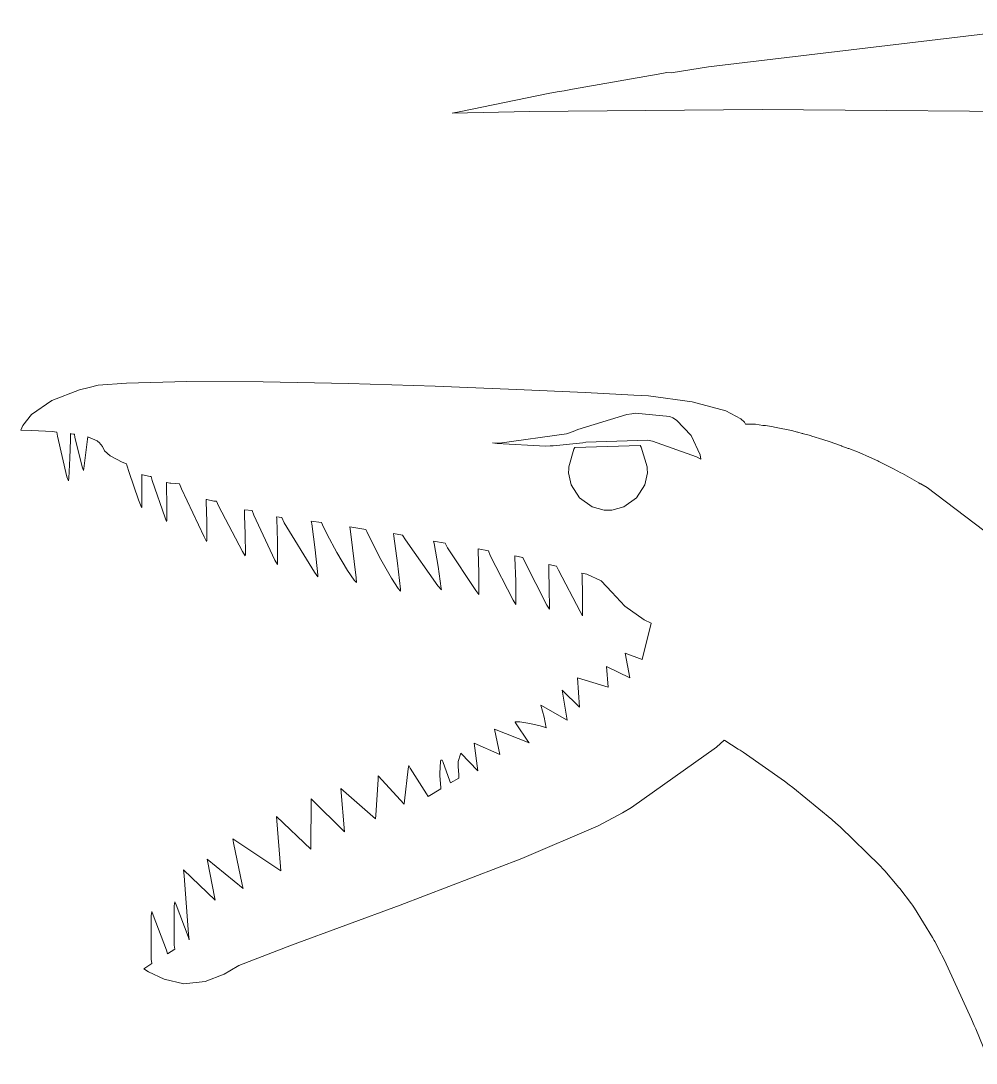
# Model space of a CAD drawing. Header units: millimetres. Extents: x -103 to 107, y -32 to 116.
# Drawn here: x -103.46 to -78.88, y 0.18 to 27 of the extents above; entities that cross this region are included whole.
import ezdxf

# ---------------------------------------------------------------- set-up
doc = ezdxf.new("R2010")
doc.units = ezdxf.units.MM
doc.header["$MEASUREMENT"] = 0
doc.layers.add('Layer 1', color=7, linetype='Continuous')

msp = doc.modelspace()

# ---------------------------------------------------------------- linework, layer by layer
at = {"layer": 'Layer 1', "lineweight": 9}
for points in [[(-75.8316, 27.0037), (-75.8316, 27.0037), (-85.7631, 25.8226), (-85.7631, 25.8226)], [(-85.7631, 25.8226), (-85.7631, 25.8226), (-86.725, 25.6656), (-86.725, 25.6656)], [(-87.0612, 25.6353), (-87.0612, 25.6353), (-89.2661, 25.2465), (-89.2661, 25.2465)], [(-86.838, 25.6712), (-86.838, 25.6712), (-87.0612, 25.6353), (-87.0612, 25.6353)], [(-86.725, 25.6656), (-86.725, 25.6656), (-86.838, 25.6712), (-86.838, 25.6712)], [(-89.2661, 25.2465), (-89.2661, 25.2465), (-89.4838, 25.2052), (-89.4838, 25.2052)], [(-89.889, 25.1308), (-89.889, 25.1308), (-92.1393, 24.6746), (-92.1393, 24.6746)], [(-89.6616, 25.1735), (-89.6616, 25.1735), (-89.889, 25.1308), (-89.889, 25.1308)], [(-89.4838, 25.2052), (-89.4838, 25.2052), (-89.6616, 25.1735), (-89.6616, 25.1735)], [(-90.3685, 24.6694), (-90.3685, 24.6694), (-84.3878, 24.723), (-84.3878, 24.723)], [(-84.3878, 24.723), (-84.3878, 24.723), (-75.8523, 24.657), (-75.8523, 24.657)], [(-92.1393, 24.6746), (-92.1393, 24.6746), (-92.3598, 24.6267), (-92.3598, 24.6267)], [(-92.3598, 24.6267), (-92.3598, 24.6267), (-90.3685, 24.6694), (-90.3685, 24.6694)]]:
    msp.add_open_spline(points, degree=3, dxfattribs=at)
at = {"layer": 'Layer 1', "color": 1, "lineweight": 9}
for points in [[(-100.7465, 17.6769), (-100.7465, 17.6769), (-99.1907, 17.721), (-99.1907, 17.721)], [(-99.1907, 17.721), (-99.1907, 17.721), (-97.2256, 17.7143), (-97.2256, 17.7143)], [(-97.2256, 17.7143), (-97.2256, 17.7143), (-95.0332, 17.6702), (-95.0332, 17.6702)], [(-102.662, 17.2321), (-102.662, 17.2321), (-101.9537, 17.509), (-101.9537, 17.509)], [(-101.9537, 17.509), (-101.9537, 17.509), (-101.7084, 17.5669), (-101.7084, 17.5669)], [(-101.7084, 17.5669), (-101.7084, 17.5669), (-101.4755, 17.6233), (-101.4755, 17.6233)], [(-101.4755, 17.6233), (-101.4755, 17.6233), (-100.7465, 17.6769), (-100.7465, 17.6769)], [(-95.0332, 17.6702), (-95.0332, 17.6702), (-92.7994, 17.6), (-92.7994, 17.6)], [(-92.7994, 17.6), (-92.7994, 17.6), (-90.7075, 17.5186), (-90.7075, 17.5186)], [(-90.7075, 17.5186), (-90.7075, 17.5186), (-88.9423, 17.4388), (-88.9423, 17.4388)], [(-88.9423, 17.4388), (-88.9423, 17.4388), (-87.9997, 17.3905), (-87.9997, 17.3905)], [(-103.1898, 16.8737), (-103.1898, 16.8737), (-102.662, 17.2321), (-102.662, 17.2321)], [(-87.9997, 17.3905), (-87.9997, 17.3905), (-87.6855, 17.3711), (-87.6855, 17.3711)], [(-87.6855, 17.3711), (-87.6855, 17.3711), (-87.3093, 17.3506), (-87.3093, 17.3506)], [(-87.3093, 17.3506), (-87.3093, 17.3506), (-86.1834, 17.2018), (-86.1834, 17.2018)], [(-86.1834, 17.2018), (-86.1834, 17.2018), (-85.3221, 16.9689), (-85.3221, 16.9689)], [(-87.6496, 16.9082), (-87.6496, 16.9082), (-87.7378, 16.8874), (-87.7378, 16.8874)], [(-86.7636, 16.8215), (-86.7636, 16.8215), (-87.6496, 16.9082), (-87.6496, 16.9082)], [(-85.3221, 16.9689), (-85.3221, 16.9689), (-84.9322, 16.7636), (-84.9322, 16.7636)], [(-103.4158, 16.5883), (-103.4158, 16.5883), (-103.1898, 16.8737), (-103.1898, 16.8737)], [(-87.8688, 16.868), (-87.8688, 16.868), (-89.131, 16.4863), (-89.131, 16.4863)], [(-87.7378, 16.8874), (-87.7378, 16.8874), (-87.8688, 16.868), (-87.8688, 16.868)], [(-86.6795, 16.7841), (-86.6795, 16.7841), (-86.7636, 16.8215), (-86.7636, 16.8215)], [(-86.5858, 16.7248), (-86.5858, 16.7248), (-86.6795, 16.7841), (-86.6795, 16.7841)], [(-86.211, 16.3308), (-86.211, 16.3308), (-86.5858, 16.7248), (-86.5858, 16.7248)], [(-84.9322, 16.7636), (-84.9322, 16.7636), (-84.8384, 16.6754), (-84.8384, 16.6754)], [(-84.8384, 16.6754), (-84.8384, 16.6754), (-84.8384, 16.6754), (-84.8384, 16.6754)], [(-84.8384, 16.6754), (-84.8384, 16.6754), (-84.8136, 16.6257), (-84.8136, 16.6257)], [(-103.4626, 16.4712), (-103.4626, 16.4712), (-103.4158, 16.5883), (-103.4158, 16.5883)], [(-103.1788, 16.463), (-103.1788, 16.463), (-103.4626, 16.4712), (-103.4626, 16.4712)], [(-103.4626, 16.4712), (-103.4626, 16.4712), (-103.4626, 16.4712), (-103.4626, 16.4712)], [(-103.4626, 16.4712), (-103.4626, 16.4712), (-103.4626, 16.4712), (-103.4626, 16.4712)], [(-102.6537, 16.4313), (-102.6537, 16.4313), (-103.1788, 16.463), (-103.1788, 16.463)], [(-102.5338, 16.4204), (-102.5338, 16.4204), (-102.6537, 16.4313), (-102.6537, 16.4313)], [(-102.5228, 16.3128), (-102.5228, 16.3128), (-102.5338, 16.4204), (-102.5338, 16.4204)], [(-102.1756, 16.3763), (-102.1756, 16.3763), (-102.1838, 16.3791), (-102.1838, 16.3791)], [(-102.1838, 16.3791), (-102.1838, 16.3791), (-102.1838, 16.2217), (-102.1838, 16.2217)], [(-102.1053, 16.3639), (-102.1053, 16.3639), (-102.1756, 16.3763), (-102.1756, 16.3763)], [(-89.4177, 16.372), (-89.4177, 16.372), (-91.1485, 16.135), (-91.1485, 16.135)], [(-89.2509, 16.4299), (-89.2509, 16.4299), (-89.4177, 16.372), (-89.4177, 16.372)], [(-89.131, 16.4863), (-89.131, 16.4863), (-89.2509, 16.4299), (-89.2509, 16.4299)], [(-84.8136, 16.6257), (-84.8136, 16.6257), (-84.6235, 16.6257), (-84.6235, 16.6257)], [(-84.6235, 16.6257), (-84.6235, 16.6257), (-84.5546, 16.6257), (-84.5546, 16.6257)], [(-84.5546, 16.6257), (-84.5546, 16.6257), (-84.3699, 16.5925), (-84.3699, 16.5925)], [(-84.3699, 16.5925), (-84.3699, 16.5925), (-84.3437, 16.5883), (-84.3437, 16.5883)], [(-84.3437, 16.5883), (-84.3437, 16.5883), (-84.2955, 16.5883), (-84.2955, 16.5883)], [(-84.2955, 16.5883), (-84.2955, 16.5883), (-84.1453, 16.5622), (-84.1453, 16.5622)], [(-84.1453, 16.5622), (-84.1453, 16.5622), (-84.0226, 16.5403), (-84.0226, 16.5403)], [(-84.0226, 16.5403), (-84.0226, 16.5403), (-83.6313, 16.456), (-83.6313, 16.456)], [(-83.6313, 16.456), (-83.6313, 16.456), (-83.4756, 16.4161), (-83.4756, 16.4161)], [(-83.4756, 16.4161), (-83.4756, 16.4161), (-83.4645, 16.4147), (-83.4645, 16.4147)], [(-83.4645, 16.4147), (-83.4645, 16.4147), (-83.3515, 16.3858), (-83.3515, 16.3858)], [(-83.3515, 16.3858), (-83.3515, 16.3858), (-83.3405, 16.3819), (-83.3405, 16.3819)], [(-83.3405, 16.3819), (-83.3405, 16.3819), (-83.3226, 16.3777), (-83.3226, 16.3777)], [(-83.3226, 16.3777), (-83.3226, 16.3777), (-83.1407, 16.3279), (-83.1407, 16.3279)], [(-102.2762, 15.2682), (-102.2762, 15.2682), (-102.5228, 16.3128), (-102.5228, 16.3128)], [(-102.1838, 16.2217), (-102.1838, 16.2217), (-102.199, 15.7504), (-102.199, 15.7504)], [(-102.0777, 16.3639), (-102.0777, 16.3639), (-102.1053, 16.3639), (-102.1053, 16.3639)], [(-102.0708, 16.2838), (-102.0708, 16.2838), (-102.0777, 16.3639), (-102.0777, 16.3639)], [(-101.8793, 15.5024), (-101.8793, 15.5024), (-102.0708, 16.2838), (-102.0708, 16.2838)], [(-101.7511, 16.2344), (-101.7511, 16.2344), (-101.8407, 15.4834), (-101.8407, 15.4834)], [(-101.7429, 16.2948), (-101.7429, 16.2948), (-101.7511, 16.2344), (-101.7511, 16.2344)], [(-101.7194, 16.2895), (-101.7194, 16.2895), (-101.7429, 16.2948), (-101.7429, 16.2948)], [(-101.4989, 16.1914), (-101.4989, 16.1914), (-101.7194, 16.2895), (-101.7194, 16.2895)], [(-101.4783, 16.1776), (-101.4783, 16.1776), (-101.4989, 16.1914), (-101.4989, 16.1914)], [(-101.4452, 16.1515), (-101.4452, 16.1515), (-101.4783, 16.1776), (-101.4783, 16.1776)], [(-101.3639, 16.0482), (-101.3639, 16.0482), (-101.4452, 16.1515), (-101.4452, 16.1515)], [(-91.1485, 16.135), (-91.1485, 16.135), (-91.3235, 16.1462), (-91.3235, 16.1462)], [(-91.3235, 16.1462), (-91.3235, 16.1462), (-91.2009, 16.1268), (-91.2009, 16.1268)], [(-91.2009, 16.1268), (-91.2009, 16.1268), (-89.9606, 16.0581), (-89.9606, 16.0581)], [(-89.7608, 16.0648), (-89.7608, 16.0648), (-88.996, 16.1462), (-88.996, 16.1462)], [(-88.996, 16.1462), (-88.996, 16.1462), (-88.9202, 16.16), (-88.9202, 16.16)], [(-88.9202, 16.16), (-88.9202, 16.16), (-87.3272, 16.2094), (-87.3272, 16.2094)], [(-87.3272, 16.2094), (-87.3272, 16.2094), (-87.2087, 16.1875), (-87.2087, 16.1875)], [(-87.2087, 16.1875), (-87.2087, 16.1875), (-86.0704, 15.7836), (-86.0704, 15.7836)], [(-85.9836, 15.8362), (-85.9836, 15.8362), (-86.211, 16.3308), (-86.211, 16.3308)], [(-83.1407, 16.3279), (-83.1407, 16.3279), (-83.1214, 16.3212), (-83.1214, 16.3212)], [(-83.1214, 16.3212), (-83.1214, 16.3212), (-83.1035, 16.3156), (-83.1035, 16.3156)], [(-83.1035, 16.3156), (-83.1035, 16.3156), (-82.8238, 16.2302), (-82.8238, 16.2302)], [(-82.8238, 16.2302), (-82.8238, 16.2302), (-82.7962, 16.2207), (-82.7962, 16.2207)], [(-82.7962, 16.2207), (-82.7962, 16.2207), (-82.6612, 16.1752), (-82.6612, 16.1752)], [(-82.6612, 16.1752), (-82.6612, 16.1752), (-82.3456, 16.0662), (-82.3456, 16.0662)], [(-101.3115, 15.9381), (-101.3115, 15.9381), (-101.3639, 16.0482), (-101.3639, 16.0482)], [(-101.1599, 15.8058), (-101.1599, 15.8058), (-101.3115, 15.9381), (-101.3115, 15.9381)], [(-89.9606, 16.0581), (-89.9606, 16.0581), (-89.8366, 16.0619), (-89.8366, 16.0619)], [(-89.8366, 16.0619), (-89.8366, 16.0619), (-89.7608, 16.0648), (-89.7608, 16.0648)], [(-89.3612, 15.5232), (-89.3612, 15.5232), (-89.233, 15.9822), (-89.233, 15.9822)], [(-89.233, 15.9822), (-89.233, 15.9822), (-89.2068, 16.0235), (-89.2068, 16.0235)], [(-89.2068, 16.0235), (-89.2068, 16.0235), (-87.5284, 16.0743), (-87.5284, 16.0743)], [(-87.5284, 16.0743), (-87.5284, 16.0743), (-87.4981, 16.0316), (-87.4981, 16.0316)], [(-87.4981, 16.0316), (-87.4981, 16.0316), (-87.341, 15.5275), (-87.341, 15.5275)], [(-85.9629, 15.7257), (-85.9629, 15.7257), (-85.9836, 15.8362), (-85.9836, 15.8362)], [(-82.3456, 16.0662), (-82.3456, 16.0662), (-82.3304, 16.0605), (-82.3304, 16.0605)], [(-82.3304, 16.0605), (-82.3304, 16.0605), (-82.172, 16.0002), (-82.172, 16.0002)], [(-82.172, 16.0002), (-82.172, 16.0002), (-82.1554, 15.9931), (-82.1554, 15.9931)], [(-82.1554, 15.9931), (-82.1554, 15.9931), (-81.8908, 15.8912), (-81.8908, 15.8912)], [(-81.8908, 15.8912), (-81.8908, 15.8912), (-81.6263, 15.7755), (-81.6263, 15.7755)], [(-102.199, 15.7504), (-102.199, 15.7504), (-102.2293, 15.2297), (-102.2293, 15.2297)], [(-100.854, 15.6474), (-100.854, 15.6474), (-101.1599, 15.8058), (-101.1599, 15.8058)], [(-100.7479, 15.6019), (-100.7479, 15.6019), (-100.854, 15.6474), (-100.854, 15.6474)], [(-100.7341, 15.5659), (-100.7341, 15.5659), (-100.7479, 15.6019), (-100.7479, 15.6019)], [(-100.6721, 15.3814), (-100.6721, 15.3814), (-100.7341, 15.5659), (-100.7341, 15.5659)], [(-86.0704, 15.7836), (-86.0704, 15.7836), (-85.9629, 15.7257), (-85.9629, 15.7257)], [(-81.6263, 15.7755), (-81.6263, 15.7755), (-81.4113, 15.6774), (-81.4113, 15.6774)], [(-81.4113, 15.6774), (-81.4113, 15.6774), (-81.3782, 15.6622), (-81.3782, 15.6622)], [(-81.3782, 15.6622), (-81.3782, 15.6622), (-81.0392, 15.4915), (-81.0392, 15.4915)], [(-101.8476, 15.4269), (-101.8476, 15.4269), (-101.8793, 15.5024), (-101.8793, 15.5024)], [(-101.8407, 15.4834), (-101.8407, 15.4834), (-101.8476, 15.4269), (-101.8476, 15.4269)], [(-100.555, 15.0244), (-100.555, 15.0244), (-100.6721, 15.3814), (-100.6721, 15.3814)], [(-100.3304, 15.3222), (-100.3304, 15.3222), (-100.3483, 15.326), (-100.3483, 15.326)], [(-100.3483, 15.326), (-100.3483, 15.326), (-100.3483, 15.216), (-100.3483, 15.216)], [(-100.1333, 15.2766), (-100.1333, 15.2766), (-100.3304, 15.3222), (-100.3304, 15.3222)], [(-89.3653, 15.373), (-89.3653, 15.373), (-89.3598, 15.4735), (-89.3598, 15.4735)], [(-89.2964, 15.0643), (-89.2964, 15.0643), (-89.3653, 15.373), (-89.3653, 15.373)], [(-89.3598, 15.4735), (-89.3598, 15.4735), (-89.3612, 15.5232), (-89.3612, 15.5232)], [(-87.3368, 15.373), (-87.3368, 15.373), (-87.4057, 15.0643), (-87.4057, 15.0643)], [(-87.341, 15.5275), (-87.341, 15.5275), (-87.341, 15.4735), (-87.341, 15.4735)], [(-87.341, 15.4735), (-87.341, 15.4735), (-87.3368, 15.373), (-87.3368, 15.373)], [(-81.0392, 15.4915), (-81.0392, 15.4915), (-81.002, 15.4721), (-81.002, 15.4721)], [(-81.002, 15.4721), (-81.002, 15.4721), (-80.8118, 15.373), (-80.8118, 15.373)], [(-80.8118, 15.373), (-80.8118, 15.373), (-80.7705, 15.3511), (-80.7705, 15.3511)], [(-80.7705, 15.3511), (-80.7705, 15.3511), (-80.3571, 15.114), (-80.3571, 15.114)], [(-102.2376, 15.1676), (-102.2376, 15.1676), (-102.2762, 15.2682), (-102.2762, 15.2682)], [(-102.2293, 15.2297), (-102.2293, 15.2297), (-102.2376, 15.1676), (-102.2376, 15.1676)], [(-100.4351, 14.6773), (-100.4351, 14.6773), (-100.555, 15.0244), (-100.555, 15.0244)], [(-100.3483, 15.216), (-100.3483, 15.216), (-100.3483, 14.8812), (-100.3483, 14.8812)], [(-100.1126, 15.2724), (-100.1126, 15.2724), (-100.1333, 15.2766), (-100.1333, 15.2766)], [(-100.0851, 15.1747), (-100.0851, 15.1747), (-100.1126, 15.2724), (-100.1126, 15.2724)], [(-99.7502, 14.2113), (-99.7502, 14.2113), (-100.0851, 15.1747), (-100.0851, 15.1747)], [(-99.702, 15.1193), (-99.702, 15.1193), (-99.7102, 15.1193), (-99.7102, 15.1193)], [(-99.7102, 15.1193), (-99.7102, 15.1193), (-99.7102, 14.987), (-99.7102, 14.987)], [(-99.6317, 15.1041), (-99.6317, 15.1041), (-99.702, 15.1193), (-99.702, 15.1193)], [(-99.6041, 15.1041), (-99.6041, 15.1041), (-99.6317, 15.1041), (-99.6317, 15.1041)], [(-99.3768, 15.0879), (-99.3768, 15.0879), (-99.6041, 15.1041), (-99.6041, 15.1041)], [(-99.3258, 14.9609), (-99.3258, 14.9609), (-99.3768, 15.0879), (-99.3768, 15.0879)], [(-89.0842, 14.7267), (-89.0842, 14.7267), (-89.2964, 15.0643), (-89.2964, 15.0643)], [(-87.4057, 15.0643), (-87.4057, 15.0643), (-87.6193, 14.7267), (-87.6193, 14.7267)], [(-80.3571, 15.114), (-80.3571, 15.114), (-80.3143, 15.0879), (-80.3143, 15.0879)], [(-80.3143, 15.0879), (-80.3143, 15.0879), (-80.2978, 15.0879), (-80.2978, 15.0879)], [(-80.2978, 15.0879), (-80.2978, 15.0879), (-80.1421, 14.9927), (-80.1421, 14.9927)], [(-100.3483, 14.8812), (-100.3483, 14.8812), (-100.3483, 14.5806), (-100.3483, 14.5806)], [(-99.7102, 14.987), (-99.7102, 14.987), (-99.7047, 14.5891), (-99.7047, 14.5891)], [(-98.747, 13.722), (-98.747, 13.722), (-99.3258, 14.9609), (-99.3258, 14.9609)], [(-80.1421, 14.9927), (-80.1421, 14.9927), (-78.68, 13.8888), (-78.68, 13.8888)], [(-100.3676, 14.5048), (-100.3676, 14.5048), (-100.4351, 14.6773), (-100.4351, 14.6773)], [(-100.3483, 14.4801), (-100.3483, 14.4801), (-100.3676, 14.5048), (-100.3676, 14.5048)], [(-100.3483, 14.5806), (-100.3483, 14.5806), (-100.3483, 14.4801), (-100.3483, 14.4801)], [(-99.7047, 14.5891), (-99.7047, 14.5891), (-99.7075, 14.1425), (-99.7075, 14.1425)], [(-98.6781, 14.6812), (-98.6781, 14.6812), (-98.6946, 14.6826), (-98.6946, 14.6826)], [(-98.6946, 14.6826), (-98.6946, 14.6826), (-98.6919, 14.6332), (-98.6919, 14.6332)], [(-98.6919, 14.6332), (-98.6919, 14.6332), (-98.6795, 14.1107), (-98.6795, 14.1107)], [(-98.4962, 14.6385), (-98.4962, 14.6385), (-98.6781, 14.6812), (-98.6781, 14.6812)], [(-98.43, 14.6385), (-98.43, 14.6385), (-98.4962, 14.6385), (-98.4962, 14.6385)], [(-98.3777, 14.5171), (-98.3777, 14.5171), (-98.43, 14.6385), (-98.43, 14.6385)], [(-97.7575, 13.3487), (-97.7575, 13.3487), (-98.3777, 14.5171), (-98.3777, 14.5171)], [(-88.7576, 14.4981), (-88.7576, 14.4981), (-89.0842, 14.7267), (-89.0842, 14.7267)], [(-88.453, 14.4127), (-88.453, 14.4127), (-88.7576, 14.4981), (-88.7576, 14.4981)], [(-87.9459, 14.4981), (-87.9459, 14.4981), (-88.2505, 14.4127), (-88.2505, 14.4127)], [(-87.6193, 14.7267), (-87.6193, 14.7267), (-87.9459, 14.4981), (-87.9459, 14.4981)], [(-97.5136, 14.4), (-97.5136, 14.4), (-97.7052, 14.4208), (-97.7052, 14.4208)], [(-97.7052, 14.4208), (-97.7052, 14.4208), (-97.7052, 14.2663), (-97.7052, 14.2663)], [(-97.7052, 14.2663), (-97.7052, 14.2663), (-97.6914, 13.7992), (-97.6914, 13.7992)], [(-97.4695, 14.2804), (-97.4695, 14.2804), (-97.5136, 14.4), (-97.5136, 14.4)], [(-96.9225, 13.1212), (-96.9225, 13.1212), (-97.4695, 14.2804), (-97.4695, 14.2804)], [(-96.7475, 14.2197), (-96.7475, 14.2197), (-96.8825, 14.2363), (-96.8825, 14.2363)], [(-96.8825, 14.2363), (-96.8825, 14.2363), (-96.8784, 14.1852), (-96.8784, 14.1852)], [(-96.6827, 14.086), (-96.6827, 14.086), (-96.7475, 14.2197), (-96.7475, 14.2197)], [(-88.3511, 14.4127), (-88.3511, 14.4127), (-88.453, 14.4127), (-88.453, 14.4127)], [(-88.2505, 14.4127), (-88.2505, 14.4127), (-88.3511, 14.4127), (-88.3511, 14.4127)], [(-99.7102, 14.1164), (-99.7102, 14.1164), (-99.7502, 14.2113), (-99.7502, 14.2113)], [(-99.7075, 14.1425), (-99.7075, 14.1425), (-99.7102, 14.1164), (-99.7102, 14.1164)], [(-98.6795, 14.1107), (-98.6795, 14.1107), (-98.6795, 13.6299), (-98.6795, 13.6299)], [(-96.8784, 14.1852), (-96.8784, 14.1852), (-96.8605, 13.5995), (-96.8605, 13.5995)], [(-95.9068, 12.8153), (-95.9068, 12.8153), (-96.6827, 14.086), (-96.6827, 14.086)], [(-95.7277, 14.0899), (-95.7277, 14.0899), (-95.9923, 14.1259), (-95.9923, 14.1259)], [(-95.9923, 14.1259), (-95.9923, 14.1259), (-95.9771, 14.0599), (-95.9771, 14.0599)], [(-95.9771, 14.0599), (-95.9771, 14.0599), (-95.8862, 13.3843), (-95.8862, 13.3843)], [(-95.7015, 14.0296), (-95.7015, 14.0296), (-95.7277, 14.0899), (-95.7277, 14.0899)], [(-95.5761, 13.7802), (-95.5761, 13.7802), (-95.7015, 14.0296), (-95.7015, 14.0296)], [(-94.5881, 13.9135), (-94.5881, 13.9135), (-95.0001, 13.977), (-95.0001, 13.977)], [(-95.0001, 13.977), (-95.0001, 13.977), (-94.9753, 13.8613), (-94.9753, 13.8613)], [(-98.6808, 13.601), (-98.6808, 13.601), (-98.747, 13.722), (-98.747, 13.722)], [(-97.6914, 13.7992), (-97.6914, 13.7992), (-97.6831, 13.2672), (-97.6831, 13.2672)], [(-95.3281, 13.317), (-95.3281, 13.317), (-95.5761, 13.7802), (-95.5761, 13.7802)], [(-94.9753, 13.8613), (-94.9753, 13.8613), (-94.8292, 12.6707), (-94.8292, 12.6707)], [(-94.5619, 13.8585), (-94.5619, 13.8585), (-94.5881, 13.9135), (-94.5881, 13.9135)], [(-94.4406, 13.6091), (-94.4406, 13.6091), (-94.5619, 13.8585), (-94.5619, 13.8585)], [(-93.6386, 13.7675), (-93.6386, 13.7675), (-93.8756, 13.8077), (-93.8756, 13.8077)], [(-93.8756, 13.8077), (-93.8756, 13.8077), (-93.8605, 13.7414), (-93.8605, 13.7414)], [(-93.8605, 13.7414), (-93.8605, 13.7414), (-93.7654, 13.0443), (-93.7654, 13.0443)], [(-93.5669, 13.6422), (-93.5669, 13.6422), (-93.6386, 13.7675), (-93.6386, 13.7675)], [(-98.6795, 13.6299), (-98.6795, 13.6299), (-98.6808, 13.601), (-98.6808, 13.601)], [(-96.8605, 13.5995), (-96.8605, 13.5995), (-96.8549, 13.0457), (-96.8549, 13.0457)], [(-94.1981, 13.1363), (-94.1981, 13.1363), (-94.4406, 13.6091), (-94.4406, 13.6091)], [(-92.7305, 12.4654), (-92.7305, 12.4654), (-93.5669, 13.6422), (-93.5669, 13.6422)], [(-92.5431, 13.5583), (-92.5431, 13.5583), (-92.8449, 13.6091), (-92.8449, 13.6091)], [(-92.8449, 13.6091), (-92.8449, 13.6091), (-92.8269, 13.554), (-92.8269, 13.554)], [(-92.8269, 13.554), (-92.8269, 13.554), (-92.7222, 12.9575), (-92.7222, 12.9575)], [(-92.4797, 13.4436), (-92.4797, 13.4436), (-92.5431, 13.5583), (-92.5431, 13.5583)], [(-91.7562, 12.3412), (-91.7562, 12.3412), (-92.4797, 13.4436), (-92.4797, 13.4436)], [(-97.6859, 13.2358), (-97.6859, 13.2358), (-97.7575, 13.3487), (-97.7575, 13.3487)], [(-97.6831, 13.2672), (-97.6831, 13.2672), (-97.6859, 13.2358), (-97.6859, 13.2358)], [(-95.8862, 13.3843), (-95.8862, 13.3843), (-95.8201, 12.7437), (-95.8201, 12.7437)], [(-95.0552, 12.8566), (-95.0552, 12.8566), (-95.3281, 13.317), (-95.3281, 13.317)], [(-91.431, 13.3625), (-91.431, 13.3625), (-91.6956, 13.4133), (-91.6956, 13.4133)], [(-91.6956, 13.4133), (-91.6956, 13.4133), (-91.6928, 13.3611), (-91.6928, 13.3611)], [(-91.6928, 13.3611), (-91.6928, 13.3611), (-91.6763, 12.7949), (-91.6763, 12.7949)], [(-91.3827, 13.2425), (-91.3827, 13.2425), (-91.431, 13.3625), (-91.431, 13.3625)], [(-90.7943, 12.0904), (-90.7943, 12.0904), (-91.3827, 13.2425), (-91.3827, 13.2425)], [(-90.5421, 13.1903), (-90.5421, 13.1903), (-90.7489, 13.2302), (-90.7489, 13.2302)], [(-90.7489, 13.2302), (-90.7489, 13.2302), (-90.7461, 13.179), (-90.7461, 13.179)], [(-90.7461, 13.179), (-90.7461, 13.179), (-90.7268, 12.5853), (-90.7268, 12.5853)], [(-90.4939, 13.0757), (-90.4939, 13.0757), (-90.5421, 13.1903), (-90.5421, 13.1903)], [(-96.8577, 13.0097), (-96.8577, 13.0097), (-96.9225, 13.1212), (-96.9225, 13.1212)], [(-96.8549, 13.0457), (-96.8549, 13.0457), (-96.8577, 13.0097), (-96.8577, 13.0097)], [(-93.9266, 12.6555), (-93.9266, 12.6555), (-94.1981, 13.1363), (-94.1981, 13.1363)], [(-93.7654, 13.0443), (-93.7654, 13.0443), (-93.6923, 12.3772), (-93.6923, 12.3772)], [(-92.7222, 12.9575), (-92.7222, 12.9575), (-92.6423, 12.3937), (-92.6423, 12.3937)], [(-89.9262, 11.9651), (-89.9262, 11.9651), (-90.4939, 13.0757), (-90.4939, 13.0757)], [(-89.6767, 12.9712), (-89.6767, 12.9712), (-89.8752, 13.0097), (-89.8752, 13.0097)], [(-89.8752, 13.0097), (-89.8752, 13.0097), (-89.8752, 12.858), (-89.8752, 12.858)], [(-89.6299, 12.8608), (-89.6299, 12.8608), (-89.6767, 12.9712), (-89.6767, 12.9712)], [(-95.8159, 12.6954), (-95.8159, 12.6954), (-95.9068, 12.8153), (-95.9068, 12.8153)], [(-95.8201, 12.7437), (-95.8201, 12.7437), (-95.8159, 12.6954), (-95.8159, 12.6954)], [(-94.8871, 12.61), (-94.8871, 12.61), (-95.0552, 12.8566), (-95.0552, 12.8566)], [(-94.8265, 12.5507), (-94.8265, 12.5507), (-94.8871, 12.61), (-94.8871, 12.61)], [(-94.8292, 12.6707), (-94.8292, 12.6707), (-94.8265, 12.5507), (-94.8265, 12.5507)], [(-93.7544, 12.3923), (-93.7544, 12.3923), (-93.9266, 12.6555), (-93.9266, 12.6555)], [(-91.6763, 12.7949), (-91.6763, 12.7949), (-91.6721, 12.2682), (-91.6721, 12.2682)], [(-89.8752, 12.858), (-89.8752, 12.858), (-89.8628, 12.4033), (-89.8628, 12.4033)], [(-89.0718, 11.7969), (-89.0718, 11.7969), (-89.6299, 12.8608), (-89.6299, 12.8608)], [(-88.8968, 12.7603), (-88.8968, 12.7603), (-89.0235, 12.7864), (-89.0235, 12.7864)], [(-89.0235, 12.7864), (-89.0235, 12.7864), (-89.0208, 12.737), (-89.0208, 12.737)], [(-89.0208, 12.737), (-89.0208, 12.737), (-89.0084, 12.2089), (-89.0084, 12.2089)], [(-88.5302, 12.592), (-88.5302, 12.592), (-88.8968, 12.7603), (-88.8968, 12.7603)], [(-93.6882, 12.326), (-93.6882, 12.326), (-93.7544, 12.3923), (-93.7544, 12.3923)], [(-93.6923, 12.3772), (-93.6923, 12.3772), (-93.6882, 12.326), (-93.6882, 12.326)], [(-92.6354, 12.3549), (-92.6354, 12.3549), (-92.7305, 12.4654), (-92.7305, 12.4654)], [(-92.6423, 12.3937), (-92.6423, 12.3937), (-92.6354, 12.3549), (-92.6354, 12.3549)], [(-91.6749, 12.2354), (-91.6749, 12.2354), (-91.7562, 12.3412), (-91.7562, 12.3412)], [(-90.7268, 12.5853), (-90.7268, 12.5853), (-90.7227, 12.0187), (-90.7227, 12.0187)], [(-89.8628, 12.4033), (-89.8628, 12.4033), (-89.8573, 11.8907), (-89.8573, 11.8907)], [(-88.2518, 12.3027), (-88.2518, 12.3027), (-88.5302, 12.592), (-88.5302, 12.592)], [(-91.6721, 12.2682), (-91.6721, 12.2682), (-91.6749, 12.2354), (-91.6749, 12.2354)], [(-90.7254, 11.9803), (-90.7254, 11.9803), (-90.7943, 12.0904), (-90.7943, 12.0904)], [(-89.0084, 12.2089), (-89.0084, 12.2089), (-89.0056, 11.7228), (-89.0056, 11.7228)], [(-87.9156, 11.9348), (-87.9156, 11.9348), (-88.2518, 12.3027), (-88.2518, 12.3027)], [(-90.7227, 12.0187), (-90.7227, 12.0187), (-90.7254, 11.9803), (-90.7254, 11.9803)], [(-89.86, 11.8575), (-89.86, 11.8575), (-89.9262, 11.9651), (-89.9262, 11.9651)], [(-89.8573, 11.8907), (-89.8573, 11.8907), (-89.86, 11.8575), (-89.86, 11.8575)], [(-87.4223, 11.5891), (-87.4223, 11.5891), (-87.9156, 11.9348), (-87.9156, 11.9348)], [(-89.0084, 11.6935), (-89.0084, 11.6935), (-89.0718, 11.7969), (-89.0718, 11.7969)], [(-89.0056, 11.7228), (-89.0056, 11.7228), (-89.0084, 11.6935), (-89.0084, 11.6935)], [(-87.2431, 11.5009), (-87.2431, 11.5009), (-87.4223, 11.5891), (-87.4223, 11.5891)], [(-87.4705, 10.5664), (-87.4705, 10.5664), (-87.2431, 11.5009), (-87.2431, 11.5009)], [(-87.7861, 10.0922), (-87.7861, 10.0922), (-87.9101, 10.7248), (-87.9101, 10.7248)], [(-87.9101, 10.7248), (-87.9101, 10.7248), (-87.4705, 10.5664), (-87.4705, 10.5664)], [(-88.3469, 9.8566), (-88.3469, 9.8566), (-88.3938, 10.3857), (-88.3938, 10.3857)], [(-88.3938, 10.3857), (-88.3938, 10.3857), (-87.7861, 10.0922), (-87.7861, 10.0922)], [(-89.0842, 9.3387), (-89.0842, 9.3387), (-89.1407, 10.095), (-89.1407, 10.095)], [(-89.1407, 10.095), (-89.1407, 10.095), (-88.3469, 9.8566), (-88.3469, 9.8566)], [(-89.3997, 9.0025), (-89.3997, 9.0025), (-89.5348, 9.7783), (-89.5348, 9.7783)], [(-89.5348, 9.7783), (-89.5348, 9.7783), (-89.0842, 9.3387), (-89.0842, 9.3387)], [(-89.9951, 9.0808), (-89.9951, 9.0808), (-90.0819, 9.3909), (-90.0819, 9.3909)], [(-90.0819, 9.3909), (-90.0819, 9.3909), (-90.0819, 9.3909), (-90.0819, 9.3909)], [(-90.0819, 9.3909), (-90.0819, 9.3909), (-89.3997, 9.0025), (-89.3997, 9.0025)], [(-90.7406, 8.957), (-90.7406, 8.957), (-90.6248, 8.9651), (-90.6248, 8.9651)], [(-90.7406, 8.9528), (-90.7406, 8.9528), (-90.7406, 8.957), (-90.7406, 8.957)], [(-90.7158, 8.9058), (-90.7158, 8.9058), (-90.7406, 8.9528), (-90.7406, 8.9528)], [(-90.4154, 8.4649), (-90.4154, 8.4649), (-90.7158, 8.9058), (-90.7158, 8.9058)], [(-90.6248, 8.9651), (-90.6248, 8.9651), (-90.3644, 8.921), (-90.3644, 8.921)], [(-90.3644, 8.921), (-90.3644, 8.921), (-90.0943, 8.8564), (-90.0943, 8.8564)], [(-90.0943, 8.8564), (-90.0943, 8.8564), (-89.9606, 8.8162), (-89.9606, 8.8162)], [(-89.9468, 8.8053), (-89.9468, 8.8053), (-89.9951, 9.0808), (-89.9951, 9.0808)], [(-91.1347, 8.1191), (-91.1347, 8.1191), (-91.2697, 8.7721), (-91.2697, 8.7721)], [(-91.2697, 8.7721), (-91.2697, 8.7721), (-90.3809, 8.4236), (-90.3809, 8.4236)], [(-89.9606, 8.8162), (-89.9606, 8.8162), (-89.9468, 8.8053), (-89.9468, 8.8053)], [(-89.9468, 8.8053), (-89.9468, 8.8053), (-89.9468, 8.8053), (-89.9468, 8.8053)], [(-91.6983, 7.7), (-91.6983, 7.7), (-91.7989, 8.4098), (-91.7989, 8.4098)], [(-91.7989, 8.4098), (-91.7989, 8.4098), (-91.1347, 8.1191), (-91.1347, 8.1191)], [(-90.3809, 8.4236), (-90.3809, 8.4236), (-90.4154, 8.4649), (-90.4154, 8.4649)], [(-85.3621, 8.4924), (-85.3621, 8.4924), (-85.5633, 8.3132), (-85.5633, 8.3132)], [(-85.3414, 8.4772), (-85.3414, 8.4772), (-85.3621, 8.4924), (-85.3621, 8.4924)], [(-85.0011, 8.2581), (-85.0011, 8.2581), (-85.3414, 8.4772), (-85.3414, 8.4772)], [(-92.2068, 7.9413), (-92.2068, 7.9413), (-92.1448, 8.1301), (-92.1448, 8.1301)], [(-92.1448, 8.1301), (-92.1448, 8.1301), (-92.1379, 8.1534), (-92.1379, 8.1534)], [(-92.1379, 8.1534), (-92.1379, 8.1534), (-91.6983, 7.7), (-91.6983, 7.7)], [(-85.5633, 8.3132), (-85.5633, 8.3132), (-87.7447, 6.7535), (-87.7447, 6.7535)], [(-84.9542, 8.2278), (-84.9542, 8.2278), (-85.0011, 8.2581), (-85.0011, 8.2581)], [(-84.8743, 8.177), (-84.8743, 8.177), (-84.9542, 8.2278), (-84.9542, 8.2278)], [(-83.8132, 7.4369), (-83.8132, 7.4369), (-84.8743, 8.177), (-84.8743, 8.177)], [(-93.4912, 7.7551), (-93.4912, 7.7551), (-93.4815, 7.8366), (-93.4815, 7.8366)], [(-93.4815, 7.8366), (-93.4815, 7.8366), (-93.4402, 7.7702), (-93.4402, 7.7702)], [(-92.6795, 7.6341), (-92.6795, 7.6341), (-92.6588, 7.948), (-92.6588, 7.948)], [(-92.6588, 7.948), (-92.6588, 7.948), (-92.6533, 7.9784), (-92.6533, 7.9784)], [(-92.6533, 7.9784), (-92.6533, 7.9784), (-92.6216, 7.9784), (-92.6216, 7.9784)], [(-92.6216, 7.9784), (-92.6216, 7.9784), (-92.6051, 7.9428), (-92.6051, 7.9428)], [(-92.6051, 7.9428), (-92.6051, 7.9428), (-92.4204, 7.4355), (-92.4204, 7.4355)], [(-92.2068, 7.8697), (-92.2068, 7.8697), (-92.2068, 7.9413), (-92.2068, 7.9413)], [(-92.2068, 7.8034), (-92.2068, 7.8034), (-92.2068, 7.8697), (-92.2068, 7.8697)], [(-92.1889, 7.6023), (-92.1889, 7.6023), (-92.2068, 7.8034), (-92.2068, 7.8034)], [(-94.2711, 7.481), (-94.2711, 7.481), (-94.2656, 7.572), (-94.2656, 7.572)], [(-94.2656, 7.572), (-94.2656, 7.572), (-93.5959, 6.8456), (-93.5959, 6.8456)], [(-93.5876, 6.9285), (-93.5876, 6.9285), (-93.4912, 7.7551), (-93.4912, 7.7551)], [(-93.4402, 7.7702), (-93.4402, 7.7702), (-93.0268, 7.1088), (-93.0268, 7.1088)], [(-92.6781, 7.6023), (-92.6781, 7.6023), (-92.6795, 7.6341), (-92.6795, 7.6341)], [(-92.6781, 7.5734), (-92.6781, 7.5734), (-92.6781, 7.6023), (-92.6781, 7.6023)], [(-92.6574, 7.27), (-92.6574, 7.27), (-92.6781, 7.5734), (-92.6781, 7.5734)], [(-92.4053, 7.3914), (-92.4053, 7.3914), (-92.1889, 7.5127), (-92.1889, 7.5127)], [(-92.1889, 7.5127), (-92.1889, 7.5127), (-92.1889, 7.6023), (-92.1889, 7.6023)], [(-94.3263, 6.5592), (-94.3263, 6.5592), (-94.2711, 7.481), (-94.2711, 7.481)], [(-92.6533, 7.2397), (-92.6533, 7.2397), (-92.6574, 7.27), (-92.6574, 7.27)], [(-92.4204, 7.4355), (-92.4204, 7.4355), (-92.4053, 7.3914), (-92.4053, 7.3914)], [(-83.6878, 7.3406), (-83.6878, 7.3406), (-83.8132, 7.4369), (-83.8132, 7.4369)], [(-83.5941, 7.27), (-83.5941, 7.27), (-83.6878, 7.3406), (-83.6878, 7.3406)], [(-82.5909, 6.4501), (-82.5909, 6.4501), (-83.5941, 7.27), (-83.5941, 7.27)], [(-96.0033, 5.6825), (-96.0033, 5.6825), (-95.9882, 6.9821), (-95.9882, 6.9821)], [(-95.9882, 6.9821), (-95.9882, 6.9821), (-95.1324, 6.1305), (-95.1324, 6.1305)], [(-95.1324, 6.1305), (-95.1324, 6.1305), (-95.2289, 7.2425), (-95.2289, 7.2425)], [(-95.2289, 7.2425), (-95.2289, 7.2425), (-94.3318, 6.4653), (-94.3318, 6.4653)], [(-93.0268, 7.1088), (-93.0268, 7.1088), (-92.984, 7.0428), (-92.984, 7.0428)], [(-92.984, 7.0428), (-92.984, 7.0428), (-92.6533, 7.2397), (-92.6533, 7.2397)], [(-93.5959, 6.8456), (-93.5959, 6.8456), (-93.5876, 6.9285), (-93.5876, 6.9285)], [(-87.7447, 6.7535), (-87.7447, 6.7535), (-87.979, 6.6212), (-87.979, 6.6212)], [(-96.8742, 6.4103), (-96.8742, 6.4103), (-96.8825, 6.5274), (-96.8825, 6.5274)], [(-96.8825, 6.5274), (-96.8825, 6.5274), (-96.0033, 5.6825), (-96.0033, 5.6825)], [(-94.3318, 6.4653), (-94.3318, 6.4653), (-94.3263, 6.5592), (-94.3263, 6.5592)], [(-87.979, 6.6212), (-87.979, 6.6212), (-88.6032, 6.2847), (-88.6032, 6.2847)], [(-82.4861, 6.3567), (-82.4861, 6.3567), (-82.5909, 6.4501), (-82.5909, 6.4501)], [(-96.7833, 5.2405), (-96.7833, 5.2405), (-96.8742, 6.4103), (-96.8742, 6.4103)], [(-88.6032, 6.2847), (-88.6032, 6.2847), (-90.5697, 5.4458), (-90.5697, 5.4458)], [(-82.3787, 6.2628), (-82.3787, 6.2628), (-82.4861, 6.3567), (-82.4861, 6.3567)], [(-81.3548, 5.2638), (-81.3548, 5.2638), (-82.3787, 6.2628), (-82.3787, 6.2628)], [(-97.9863, 5.8451), (-97.9863, 5.8451), (-98.007, 5.9513), (-98.007, 5.9513)], [(-98.007, 5.9513), (-98.007, 5.9513), (-96.7737, 5.123), (-96.7737, 5.123)], [(-97.7658, 4.7759), (-97.7658, 4.7759), (-97.9863, 5.8451), (-97.9863, 5.8451)], [(-98.6547, 5.3424), (-98.6547, 5.3424), (-98.6712, 5.4278), (-98.6712, 5.4278)], [(-98.6712, 5.4278), (-98.6712, 5.4278), (-97.7424, 4.6683), (-97.7424, 4.6683)], [(-90.5697, 5.4458), (-90.5697, 5.4458), (-93.6992, 4.2425), (-93.6992, 4.2425)], [(-99.2624, 4.9978), (-99.2624, 4.9978), (-99.2734, 5.148), (-99.2734, 5.148)], [(-99.2734, 5.148), (-99.2734, 5.148), (-98.4617, 4.3695), (-98.4617, 4.3695)], [(-98.4796, 4.4591), (-98.4796, 4.4591), (-98.6547, 5.3424), (-98.6547, 5.3424)], [(-96.7737, 5.123), (-96.7737, 5.123), (-96.7833, 5.2405), (-96.7833, 5.2405)], [(-81.2583, 5.1576), (-81.2583, 5.1576), (-81.3548, 5.2638), (-81.3548, 5.2638)], [(-81.2294, 5.1219), (-81.2294, 5.1219), (-81.2583, 5.1576), (-81.2583, 5.1576)], [(-80.9069, 4.7469), (-80.9069, 4.7469), (-81.2294, 5.1219), (-81.2294, 5.1219)], [(-99.1452, 3.4985), (-99.1452, 3.4985), (-99.2624, 4.9978), (-99.2624, 4.9978)], [(-97.7424, 4.6683), (-97.7424, 4.6683), (-97.7658, 4.7759), (-97.7658, 4.7759)], [(-80.8752, 4.7085), (-80.8752, 4.7085), (-80.9069, 4.7469), (-80.9069, 4.7469)], [(-80.8435, 4.6711), (-80.8435, 4.6711), (-80.8752, 4.7085), (-80.8752, 4.7085)], [(-80.5417, 4.2799), (-80.5417, 4.2799), (-80.8435, 4.6711), (-80.8435, 4.6711)], [(-99.5173, 4.2287), (-99.5173, 4.2287), (-99.5008, 4.3293), (-99.5008, 4.3293)], [(-99.5008, 4.3293), (-99.5008, 4.3293), (-99.4663, 4.2495), (-99.4663, 4.2495)], [(-98.4617, 4.3695), (-98.4617, 4.3695), (-98.4796, 4.4591), (-98.4796, 4.4591)], [(-100.1126, 3.9655), (-100.1126, 3.9655), (-100.0933, 4.076), (-100.0933, 4.076)], [(-100.0933, 4.076), (-100.0933, 4.076), (-100.0561, 3.9878), (-100.0561, 3.9878)], [(-99.5173, 3.212), (-99.5173, 3.212), (-99.5173, 4.2287), (-99.5173, 4.2287)], [(-99.4663, 4.2495), (-99.4663, 4.2495), (-99.1604, 3.4325), (-99.1604, 3.4325)], [(-93.6992, 4.2425), (-93.6992, 4.2425), (-96.4967, 3.212), (-96.4967, 3.212)], [(-80.5128, 4.24), (-80.5128, 4.24), (-80.5417, 4.2799), (-80.5417, 4.2799)], [(-80.4618, 4.168), (-80.4618, 4.168), (-80.5128, 4.24), (-80.5128, 4.24)], [(-79.9974, 3.4131), (-79.9974, 3.4131), (-80.4618, 4.168), (-80.4618, 4.168)], [(-100.1126, 2.8494), (-100.1126, 2.8494), (-100.1126, 3.9655), (-100.1126, 3.9655)], [(-100.0561, 3.9878), (-100.0561, 3.9878), (-99.7185, 3.0809), (-99.7185, 3.0809)], [(-99.1342, 3.3482), (-99.1342, 3.3482), (-99.1452, 3.4985), (-99.1452, 3.4985)], [(-99.1604, 3.4325), (-99.1604, 3.4325), (-99.1342, 3.3482), (-99.1342, 3.3482)], [(-79.9561, 3.3344), (-79.9561, 3.3344), (-79.9974, 3.4131), (-79.9974, 3.4131)], [(-79.9395, 3.3069), (-79.9395, 3.3069), (-79.9561, 3.3344), (-79.9561, 3.3344)], [(-79.7742, 2.9927), (-79.7742, 2.9927), (-79.9395, 3.3069), (-79.9395, 3.3069)], [(-99.7185, 3.0809), (-99.7185, 3.0809), (-99.6896, 2.9886), (-99.6896, 2.9886)], [(-99.6896, 2.9886), (-99.6896, 2.9886), (-99.5008, 3.1098), (-99.5008, 3.1098)], [(-99.5008, 3.1098), (-99.5008, 3.1098), (-99.5173, 3.212), (-99.5173, 3.212)], [(-96.4967, 3.212), (-96.4967, 3.212), (-97.854, 2.6895), (-97.854, 2.6895)], [(-79.7576, 2.9597), (-79.7576, 2.9597), (-79.7742, 2.9927), (-79.7742, 2.9927)], [(-79.6915, 2.8287), (-79.6915, 2.8287), (-79.7576, 2.9597), (-79.7576, 2.9597)], [(-100.3, 2.6027), (-100.3, 2.6027), (-100.0933, 2.7378), (-100.0933, 2.7378)], [(-100.0933, 2.7378), (-100.0933, 2.7378), (-100.1126, 2.8494), (-100.1126, 2.8494)], [(-97.854, 2.6895), (-97.854, 2.6895), (-98.0855, 2.5545), (-98.0855, 2.5545)], [(-78.997, 1.3115), (-78.997, 1.3115), (-79.6915, 2.8287), (-79.6915, 2.8287)], [(-100.1746, 2.5283), (-100.1746, 2.5283), (-100.3, 2.6027), (-100.3, 2.6027)], [(-99.7764, 2.3354), (-99.7764, 2.3354), (-100.1746, 2.5283), (-100.1746, 2.5283)], [(-98.2344, 2.4691), (-98.2344, 2.4691), (-98.7208, 2.2748), (-98.7208, 2.2748)], [(-98.0855, 2.5545), (-98.0855, 2.5545), (-98.2344, 2.4691), (-98.2344, 2.4691)], [(-99.2665, 2.2141), (-99.2665, 2.2141), (-99.7764, 2.3354), (-99.7764, 2.3354)], [(-98.7208, 2.2748), (-98.7208, 2.2748), (-99.2665, 2.2141), (-99.2665, 2.2141)], [(-78.9253, 1.142), (-78.9253, 1.142), (-78.997, 1.3115), (-78.997, 1.3115)], [(-78.8895, 1.0579), (-78.8895, 1.0579), (-78.9253, 1.142), (-78.9253, 1.142)], [(-78.5284, 0.176), (-78.5284, 0.176), (-78.8895, 1.0579), (-78.8895, 1.0579)]]:
    msp.add_open_spline(points, degree=3, dxfattribs=at)

doc.saveas('drawing.dxf')
